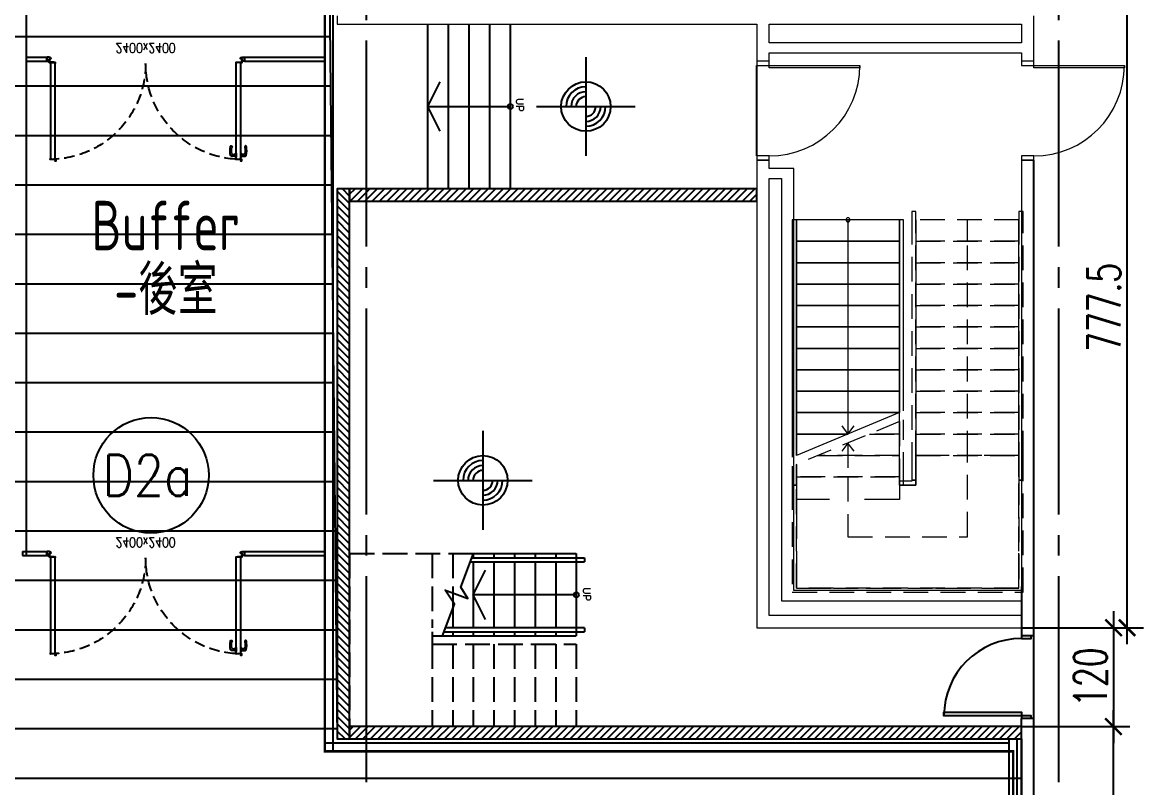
# Model space of a CAD drawing. Extents: x -18489 to 195597, y -1599 to 112111.
# Drawn here: x 23103 to 24463, y 3528 to 4457 of the extents above; entities that cross this region are included whole.
import ezdxf
from ezdxf.enums import TextEntityAlignment as Align

# ---------------------------------------------------------------- set-up
doc = ezdxf.new("R2010")
doc.units = 0
doc.header["$LTSCALE"] = 100
for name, pattern in [('188K-SM-03-F10-ARCH-PA-Y2257103$0$DASHED', [19.05, 12.7, -6.35]), ('X-S-FAB-L10$0$COL-CEN-LIN', [3.25, 2.5, -0.25, 0.25, -0.25]), ('X-S-FAB-L10$0$HIDDEN', [0.4, 0.3, -0.1]), ('X-S-FAB-L10$0$JJP_虛線(退縮線、投影線、地下室範圍、非屬本工程、圖面分區)', [0.45, 0.3, -0.15]), ('X-S-FAB-L10$0$虛線', [0.846667, 0.423333, -0.423333])]:
    doc.linetypes.add(name, pattern=pattern)
for name, color, linetype in [('188K-SM-03-F10-ARCH-PA-Y2257103$0$K-AREA', 53, 'Continuous'), ('188K-SM-03-F10-ARCH-PA-Y2257103$0$K-Door', 53, 'Continuous'), ('188K-SM-03-F10-ARCH-PA-Y2257103$0$K-P2D-4.2-雙抗', 53, 'Continuous'), ('188K-SM-03-F10-ARCH-PA-Y2257103$0$K-TXT', 53, 'Continuous'), ('188K-SM-03-F10-ARCH-PA-Y2257103$0$K-岩棉 2hr 7.5-單抗', 53, 'Continuous'), ('X-S-FAB-L10$0$0-arr', 8, 'Continuous'), ('X-S-FAB-L10$0$0-DIM-INT', 8, 'Continuous'), ('X-S-FAB-L10$0$0-DIM-TXT', 8, 'Continuous'), ('X-S-FAB-L10$0$12', 8, 'Continuous'), ('X-S-FAB-L10$0$A-STRS', 8, 'Continuous'), ('X-S-FAB-L10$0$A-WALL-IN', 8, 'Continuous'), ('X-S-FAB-L10$0$BLOCK', 8, 'Continuous'), ('X-S-FAB-L10$0$CCL', 8, 'X-S-FAB-L10$0$COL-CEN-LIN'), ('X-S-FAB-L10$0$Door', 8, 'Continuous'), ('X-S-FAB-L10$0$DW_Frame', 8, 'Continuous'), ('X-S-FAB-L10$0$HID', 8, 'X-S-FAB-L10$0$HIDDEN'), ('X-S-FAB-L10$0$HR', 8, 'Continuous'), ('X-S-FAB-L10$0$PEN4', 8, 'Continuous'), ('X-S-FAB-L10$0$ST', 8, 'Continuous'), ('X-S-FAB-L10$0$TXT', 8, 'Continuous'), ('X-S-FAB-L10$0$WALL_188K_IN', 8, 'Continuous')]:
    doc.layers.add(name, color=color, linetype=linetype)
doc.styles.add('188K-SM-03-F10-ARCH-PA-Y2257103$0$14P7-XFDP10$0$AA-TXT', font='simplex.shx', dxfattribs={"width": 0.8, "bigfont": 'chineset.shx'})
doc.styles.add('188K-SM-03-F10-ARCH-PA-Y2257103$0$AA-TXT', font='isocp.shx', dxfattribs={"width": 0.8, "bigfont": 'chineset.shx'})
doc.styles.add('188K-SM-03-F10-ARCH-PA-Y2257103$0$Standard', font='txt.shx', dxfattribs={"bigfont": 'chineset.shx'})
doc.styles.add('X-S-FAB-L10$0$CHINA', font='simplex.shx', dxfattribs={"width": 0.75, "bigfont": 'chineset.shx'})
doc.styles.add('X-S-FAB-L10$0$DimStyUse', font='romans.shx', dxfattribs={"width": 0.7})
doc.styles.add('X-S-FAB-L10$0$Standard', font='', dxfattribs={"width": 0.8})
doc.styles.add('X-S-FAB-L10$0$TG_NOTE_TEXT', font='simplex.shx', dxfattribs={"width": 0.75, "bigfont": 'chineset.shx'})
doc.styles.get('X-S-FAB-L10$0$Standard').set_extended_font_data('Microsoft JhengHei')

# ---------------------------------------------------------------- blocks, each defined once
blk = doc.blocks.new('X-S-FAB-L10$0$FAB2-L05')
at = {"layer": 'X-S-FAB-L10$0$CCL'}
for p, q in [((-2640, 11005), (-2640, 0)), ((-1800, 11005), (-1800, 0))]:
    blk.add_line(p, q, dxfattribs=at)
blk = doc.blocks.new('X-S-FAB-L10$0$萬用門(22改)-REVISED[8]_1')
at = {"layer": 'X-S-FAB-L10$0$Door', "color": 4, "lineweight": 0}
for p, q in [((24009, 4410), (23994, 4410)), ((23994, 4410), (23994, 4405)), ((24009, 4405), (24009, 4410)), ((23994, 4405), (24009, 4405)), ((24009, 4405), (24119, 4405)), ((24009, 4402), (24009, 4405)), ((24119, 4402), (24009, 4402)), ((24119, 4405), (24119, 4402)), ((24009, 4295), (23994, 4295)), ((23994, 4295), (23994, 4290)), ((23994, 4290), (24009, 4290)), ((24009, 4290), (24009, 4295))]:
    blk.add_line(p, q, dxfattribs=at)
blk.add_arc((24009, 4405), 110, 270, 0, dxfattribs=at)
blk = doc.blocks.new('X-S-FAB-L10$0$_ArchTick')
at = {"color": 0, "linetype": 'ByBlock', "const_width": 0.15}
blk.add_lwpolyline([(-0.5, -0.5), (0.5, 0.5)], dxfattribs=at)
blk = doc.blocks.new('X-S-FAB-L10')
at = {"layer": 'X-S-FAB-L10$0$PEN4'}
h = blk.add_hatch(dxfattribs=at)
h.set_pattern_fill('LINE', color=256, scale=480)
h.set_pattern_definition([(0, (0, 0), (0, 60), [])])
h.paths.add_polyline_path([(16745, -35), (15995, -35), (15995, 35), (15925, 35), (15925, -35), (15155, -35), (15155, 35), (15085, 35), (15085, -35), (15155, -35), (15155, -250), (13920, -250), (19914.055, 6000), (21180, 7320), (21180, 5520), (23465, 5520), (23485, 3587.5), (24315, 3587.5), (24315, 1870), (17075, 1870), (17075, 2060), (16745, 2060), (16745, -21.034)])
at = {"layer": 'X-S-FAB-L10$0$WALL_188K_IN'}
h = blk.add_hatch(dxfattribs=at)
h.set_pattern_fill('LINE', color=256, scale=2, angle=135)
h.set_pattern_definition([(135, (23500, 4156.6165), (-4.49013, -4.49013), [])])
h.paths.add_polyline_path([(23500, 3587.5), (23500, 4255), (23485, 4255), (23485, 3587.5)])
h = blk.add_hatch(dxfattribs=at)
h.set_pattern_fill('LINE', color=256, scale=2, angle=45)
h.set_pattern_definition([(45, (23895.6165, 4240), (-4.49013, 4.49013), [])])
h.paths.add_polyline_path([(23500, 4240), (23994, 4240), (23994, 4255), (23500, 4255)])
h = blk.add_hatch(dxfattribs=at)
h.set_pattern_fill('LINE', color=256, scale=2, angle=45)
h.set_pattern_definition([(45, (24216.6165, 3587.5), (-4.49013, 4.49013), [])])
h.paths.add_polyline_path([(23500, 3587.5), (24315, 3587.5), (24315, 3602.5), (23500, 3602.5)])
for p, q in [((24443.204, 3702.5), (24443.204, 4520)), ((24426.711, 3742.5), (24426.711, 3582.5)), ((24315, 3722.5), (24446.711, 3722.5)), ((24315, 3722.5), (24463.204, 3722.5)), ((24330, 3712.5), (24315, 3712.5)), ((24426.711, 2980), (24426.711, 3622.5)), ((24330, 3612.5), (24315, 3612.5)), ((24315, 3602.5), (24446.711, 3602.5)), ((24330, 3602.5), (24446.711, 3602.5))]:
    blk.add_line(p, q)
blk.add_lwpolyline([(23612.5, 3712.5), (23627.003, 3750.987), (23615.984, 3768.285), (23623.848, 3765.322), (23643.259, 3758.008), (23634.768, 3771.55, -0.2342564), (23634.764, 3771.585), (23650.181, 3812.5)], format="xyb")
blk.add_lwpolyline([(24315, 3615.5), (24221, 3615.5), (24221, 3619.875), (24315, 3619.875)], close=True)
blk.add_arc((24315, 3615.5), 94, 90, 180)
at = {"layer": 'DefPoints'}
blk.add_lwpolyline([(16745, -35), (15995, -35), (15995, 35), (15925, 35), (15925, -35), (15155, -35), (15155, 35), (15085, 35), (15085, -35), (15155, -35), (15155, -250), (13920, -250), (19914.055, 6000), (21180, 7320), (21180, 5520), (23465, 5520), (23485, 3587.5), (24315, 3587.5), (24315, 1870), (17075, 1870), (17075, 2060), (16745, 2060), (16745, -21.034)], close=True, dxfattribs=at)
at = {"layer": 'X-S-FAB-L10$0$0-arr'}
for p, q in [((23595, 4355), (23610, 4385)), ((23610, 4325), (23595, 4355)), ((23650, 3762.5), (23665, 3792.5)), ((23665, 3732.5), (23650, 3762.5))]:
    blk.add_line(p, q, dxfattribs=at)
for centre in [(23695, 4355), (23775, 3762.5)]:
    blk.add_circle(centre, 3, dxfattribs=at)
at = {"layer": 'X-S-FAB-L10$0$0-DIM-INT'}
for p, q in [((23786.588, 4415), (23786.588, 4295)), ((23726.588, 4355), (23846.588, 4355)), ((23661.617, 3961.367), (23661.617, 3841.367)), ((23601.617, 3901.367), (23721.617, 3901.367))]:
    blk.add_line(p, q, dxfattribs=at)
for centre in [(23786.588, 4355), (23661.617, 3901.367)]:
    blk.add_circle(centre, 30, dxfattribs=at)
for centre, radius, start, end in [((23786.588, 4355), 24, 90, 180), ((23786.588, 4355), 18, 90, 180), ((23786.588, 4355), 12, 90, 180), ((23786.588, 4355), 24, 270, 0), ((23786.588, 4355), 18, 270, 0), ((23786.588, 4355), 12, 270, 0), ((23661.617, 3901.367), 24, 90, 180), ((23661.617, 3901.367), 18, 90, 180), ((23661.617, 3901.367), 12, 90, 180), ((23661.617, 3901.367), 24, 270, 0), ((23661.617, 3901.367), 18, 270, 0), ((23661.617, 3901.367), 12, 270, 0)]:
    blk.add_arc(centre, radius, start, end, dxfattribs=at)
at = {"layer": 'X-S-FAB-L10$0$12'}
for p, q in [((23595, 4355), (23695, 4355)), ((23775, 3762.5), (23650, 3762.5))]:
    blk.add_line(p, q, dxfattribs=at)
at = {"layer": 'X-S-FAB-L10$0$A-STRS', "lineweight": 0}
for p, q in [((24037, 4217.5), (24037, 3929.42)), ((24042, 4217.5), (24037, 4217.5)), ((24042, 3931.5), (24042, 4217.5)), ((24167, 4217.5), (24042, 4217.5)), ((24042, 4217.5), (24042, 4191.5)), ((24104.5, 4217.5), (24104.5, 4191.5)), ((24167, 4217.5), (24167, 3983.5)), ((24172, 4217.5), (24167, 4217.5)), ((24167, 4191.5), (24167, 4217.5)), ((24172, 3985.58), (24172, 4217.5)), ((24042, 4191.5), (24167, 4191.5)), ((24167, 4191.5), (24042, 4191.5)), ((24042, 4191.5), (24042, 4165.5)), ((24104.5, 4191.5), (24104.5, 3957.5)), ((24167, 4165.5), (24167, 4191.5)), ((24042, 4165.5), (24167, 4165.5)), ((24167, 4165.5), (24042, 4165.5)), ((24042, 4165.5), (24042, 4139.5)), ((24167, 4139.5), (24167, 4165.5)), ((24042, 4139.5), (24167, 4139.5)), ((24167, 4139.5), (24042, 4139.5)), ((24042, 4139.5), (24042, 4113.5)), ((24167, 4113.5), (24167, 4139.5)), ((24042, 4113.5), (24167, 4113.5)), ((24167, 4113.5), (24042, 4113.5)), ((24042, 4113.5), (24042, 4087.5)), ((24167, 4087.5), (24167, 4113.5)), ((24042, 4087.5), (24167, 4087.5)), ((24167, 4087.5), (24042, 4087.5)), ((24042, 4087.5), (24042, 4061.5)), ((24167, 4061.5), (24167, 4087.5)), ((24042, 4061.5), (24167, 4061.5)), ((24167, 4061.5), (24042, 4061.5)), ((24042, 4061.5), (24042, 4035.5)), ((24167, 4035.5), (24167, 4061.5)), ((24042, 4035.5), (24167, 4035.5)), ((24167, 4035.5), (24042, 4035.5)), ((24042, 4035.5), (24042, 4009.5)), ((24167, 4009.5), (24167, 4035.5)), ((24042, 4009.5), (24167, 4009.5)), ((24167, 4009.5), (24042, 4009.5)), ((24042, 4009.5), (24042, 3983.5)), ((24167, 3983.5), (24167, 4009.5)), ((24042, 3983.5), (24167, 3983.5)), ((24167, 3983.5), (24042, 3983.5)), ((24042, 3983.5), (24042, 3957.5)), ((24167, 3983.5), (24042, 3931.5)), ((24097, 3967.5), (24104.5, 3957.5)), ((24104.5, 3957.5), (24112, 3967.5)), ((24042, 3957.5), (24104.5, 3957.5)), ((24104.5, 3957.5), (24042, 3957.5)), ((24042, 3957.5), (24042, 3931.5))]:
    blk.add_line(p, q, dxfattribs=at)
at = {"layer": 'X-S-FAB-L10$0$A-STRS', "linetype": 'X-S-FAB-L10$0$JJP_虛線(退縮線、投影線、地下室範圍、非屬本工程、圖面分區)', "lineweight": 0}
for p, q in [((24167, 4217.5), (24042, 4217.5)), ((24042, 4217.5), (24042, 4191.5)), ((24167, 4217.5), (24166.998, 4217.5)), ((24167, 4191.5), (24167, 4217.5)), ((24167, 4191.5), (24167, 4217.5)), ((24187, 4227.5), (24182, 4227.5)), ((24182, 4227.5), (24182, 4217.5)), ((24182, 4217.5), (24182, 3931.5)), ((24187, 4217.5), (24187, 4227.5)), ((24187.002, 4217.5), (24187, 4217.5)), ((24187, 4217.5), (24187, 4191.5)), ((24187, 3931.5), (24187, 4217.5)), ((24312, 4217.5), (24187, 4217.5)), ((24187, 4217.5), (24187, 4191.5)), ((24312, 4217.5), (24187, 4217.5)), ((24187, 4217.5), (24187, 4191.5)), ((24249.5, 4191.5), (24249.5, 4217.5)), ((24317, 4227.5), (24312, 4227.5)), ((24312, 4227.5), (24312, 4217.5)), ((24312, 4217.5), (24312, 3931.5)), ((24312, 4191.5), (24312, 4217.5)), ((24312, 4191.5), (24312, 4217.5)), ((24317, 4217.5), (24317, 4227.5)), ((24317, 3931.5), (24317, 4217.5)), ((24042, 4191.5), (24167, 4191.5)), ((24167, 4191.5), (24042, 4191.5)), ((24042, 4191.5), (24042, 4165.5)), ((24166.998, 4191.5), (24167, 4191.5)), ((24167, 4191.5), (24166.998, 4191.5)), ((24167, 4165.5), (24167, 4191.5)), ((24167, 4165.5), (24167, 4191.5)), ((24187.002, 4191.5), (24187, 4191.5)), ((24187, 4191.5), (24187, 4165.5)), ((24187, 4191.5), (24187.002, 4191.5)), ((24312, 4191.5), (24187, 4191.5)), ((24187, 4191.5), (24187, 4165.5)), ((24187, 4191.5), (24312, 4191.5)), ((24312, 4191.5), (24187, 4191.5)), ((24187, 4191.5), (24187, 4165.5)), ((24187, 4191.5), (24312, 4191.5)), ((24249.5, 3931.5), (24249.5, 4191.5)), ((24312, 4165.5), (24312, 4191.5)), ((24312, 4165.5), (24312, 4191.5)), ((24042, 4165.5), (24167, 4165.5)), ((24167, 4165.5), (24042, 4165.5)), ((24042, 4165.5), (24042, 4139.5)), ((24166.998, 4165.5), (24167, 4165.5)), ((24167, 4165.5), (24166.998, 4165.5)), ((24167, 4139.5), (24167, 4165.5)), ((24167, 4139.5), (24167, 4165.5)), ((24187.002, 4165.5), (24187, 4165.5)), ((24187, 4165.5), (24187, 4139.5)), ((24187, 4165.5), (24187.002, 4165.5)), ((24312, 4165.5), (24187, 4165.5)), ((24187, 4165.5), (24187, 4139.5)), ((24187, 4165.5), (24312, 4165.5)), ((24312, 4165.5), (24187, 4165.5)), ((24187, 4165.5), (24187, 4139.5)), ((24187, 4165.5), (24312, 4165.5)), ((24312, 4139.5), (24312, 4165.5)), ((24312, 4139.5), (24312, 4165.5)), ((24042, 4139.5), (24167, 4139.5)), ((24167, 4139.5), (24042, 4139.5)), ((24042, 4139.5), (24042, 4113.5)), ((24166.998, 4139.5), (24167, 4139.5)), ((24167, 4139.5), (24166.998, 4139.5)), ((24167, 4113.5), (24167, 4139.5)), ((24167, 4113.5), (24167, 4139.5)), ((24187.002, 4139.5), (24187, 4139.5)), ((24187, 4139.5), (24187, 4113.5)), ((24187, 4139.5), (24187.002, 4139.5)), ((24312, 4139.5), (24187, 4139.5)), ((24187, 4139.5), (24187, 4113.5)), ((24187, 4139.5), (24312, 4139.5)), ((24312, 4139.5), (24187, 4139.5)), ((24187, 4139.5), (24187, 4113.5)), ((24187, 4139.5), (24312, 4139.5)), ((24312, 4113.5), (24312, 4139.5)), ((24312, 4113.5), (24312, 4139.5)), ((24042, 4113.5), (24167, 4113.5)), ((24167, 4113.5), (24042, 4113.5)), ((24042, 4113.5), (24042, 4087.5)), ((24166.998, 4113.5), (24167, 4113.5)), ((24167, 4113.5), (24166.998, 4113.5)), ((24167, 4087.5), (24167, 4113.5)), ((24167, 4087.5), (24167, 4113.5)), ((24187.002, 4113.5), (24187, 4113.5)), ((24187, 4113.5), (24187, 4087.5)), ((24187, 4113.5), (24187.002, 4113.5)), ((24312, 4113.5), (24187, 4113.5)), ((24187, 4113.5), (24187, 4087.5)), ((24187, 4113.5), (24312, 4113.5)), ((24312, 4113.5), (24187, 4113.5)), ((24187, 4113.5), (24187, 4087.5)), ((24187, 4113.5), (24312, 4113.5)), ((24312, 4087.5), (24312, 4113.5)), ((24312, 4087.5), (24312, 4113.5)), ((24042, 4087.5), (24167, 4087.5)), ((24167, 4087.5), (24042, 4087.5)), ((24042, 4087.5), (24042, 4061.5)), ((24166.998, 4087.5), (24167, 4087.5)), ((24167, 4087.5), (24166.998, 4087.5)), ((24167, 4061.5), (24167, 4087.5)), ((24167, 4061.5), (24167, 4087.5)), ((24187.002, 4087.5), (24187, 4087.5)), ((24187, 4087.5), (24187, 4061.5)), ((24187, 4087.5), (24187.002, 4087.5)), ((24312, 4087.5), (24187, 4087.5)), ((24187, 4087.5), (24187, 4061.5)), ((24187, 4087.5), (24312, 4087.5)), ((24312, 4087.5), (24187, 4087.5)), ((24187, 4087.5), (24187, 4061.5)), ((24187, 4087.5), (24312, 4087.5)), ((24312, 4061.5), (24312, 4087.5)), ((24312, 4061.5), (24312, 4087.5)), ((24042, 4061.5), (24167, 4061.5)), ((24167, 4061.5), (24042, 4061.5)), ((24042, 4061.5), (24042, 4035.5)), ((24166.998, 4061.5), (24167, 4061.5)), ((24167, 4061.5), (24166.998, 4061.5)), ((24167, 4035.5), (24167, 4061.5)), ((24167, 4035.5), (24167, 4061.5)), ((24187.002, 4061.5), (24187, 4061.5)), ((24187, 4061.5), (24187, 4035.5)), ((24187, 4061.5), (24187.002, 4061.5)), ((24312, 4061.5), (24187, 4061.5)), ((24187, 4061.5), (24187, 4035.5)), ((24187, 4061.5), (24312, 4061.5)), ((24312, 4061.5), (24187, 4061.5)), ((24187, 4061.5), (24187, 4035.5)), ((24187, 4061.5), (24312, 4061.5)), ((24312, 4035.5), (24312, 4061.5)), ((24312, 4035.5), (24312, 4061.5)), ((24042, 4035.5), (24167, 4035.5)), ((24167, 4035.5), (24042, 4035.5)), ((24042, 4035.5), (24042, 4009.5)), ((24166.998, 4035.5), (24167, 4035.5)), ((24167, 4035.5), (24166.998, 4035.5)), ((24167, 4009.5), (24167, 4035.5)), ((24167, 4009.5), (24167, 4035.5)), ((24187.002, 4035.5), (24187, 4035.5)), ((24187, 4035.5), (24187, 4009.5)), ((24187, 4035.5), (24187.002, 4035.5)), ((24312, 4035.5), (24187, 4035.5)), ((24187, 4035.5), (24187, 4009.5)), ((24187, 4035.5), (24312, 4035.5)), ((24312, 4035.5), (24187, 4035.5)), ((24187, 4035.5), (24187, 4009.5)), ((24187, 4035.5), (24312, 4035.5)), ((24312, 4009.5), (24312, 4035.5)), ((24312, 4009.5), (24312, 4035.5)), ((24042, 4009.5), (24167, 4009.5)), ((24167, 4009.5), (24042, 4009.5)), ((24042, 4009.5), (24042, 3983.5)), ((24166.998, 4009.5), (24167, 4009.5)), ((24167, 4009.5), (24166.998, 4009.5)), ((24167, 3983.5), (24167, 4009.5)), ((24167, 3983.5), (24167, 4009.5)), ((24187.002, 4009.5), (24187, 4009.5)), ((24187, 4009.5), (24187, 3991.82)), ((24187, 4009.5), (24187.002, 4009.5)), ((24312, 4009.5), (24187, 4009.5)), ((24187, 4009.5), (24187, 3983.5)), ((24187, 4009.5), (24312, 4009.5)), ((24312, 4009.5), (24187, 4009.5)), ((24187, 4009.5), (24187, 3983.5)), ((24187, 4009.5), (24312, 4009.5)), ((24312, 3983.5), (24312, 4009.5)), ((24312, 3983.5), (24312, 4009.5)), ((24042, 3983.5), (24167, 3983.5)), ((24167, 3983.5), (24042, 3983.5)), ((24042, 3983.5), (24042, 3957.5)), ((24167, 3972.669), (24042, 3920.669)), ((24166.998, 3983.5), (24167, 3983.5)), ((24167, 3983.5), (24166.998, 3983.5)), ((24167, 3957.5), (24167, 3983.5)), ((24167, 3972.669), (24167, 3905.5)), ((24167, 3957.5), (24167, 3972.669)), ((24172, 3905.5), (24172, 3974.749)), ((24312, 3983.5), (24187, 3983.5)), ((24187, 3983.5), (24187, 3957.5)), ((24187, 3983.5), (24312, 3983.5)), ((24312, 3983.5), (24187, 3983.5)), ((24187, 3983.5), (24187, 3957.5)), ((24187, 3983.5), (24312, 3983.5)), ((24312, 3957.5), (24312, 3983.5)), ((24312, 3957.5), (24312, 3983.5)), ((24042, 3957.5), (24104.5, 3957.5)), ((24104.5, 3957.5), (24042, 3957.5)), ((24042, 3957.5), (24042, 3931.5)), ((24104.5, 3946.669), (24097, 3936.669)), ((24104.5, 3946.669), (24104.5, 3905.5)), ((24112, 3936.669), (24104.5, 3946.669)), ((24130.535, 3957.5), (24167, 3957.5)), ((24130.535, 3957.5), (24167, 3957.5)), ((24167, 3957.5), (24130.535, 3957.5)), ((24167, 3957.5), (24130.535, 3957.5)), ((24167, 3931.5), (24167, 3957.5)), ((24167, 3931.5), (24167, 3957.5)), ((24312, 3957.5), (24187, 3957.5)), ((24187, 3957.5), (24187, 3931.5)), ((24187, 3957.5), (24312, 3957.5)), ((24187, 3957.5), (24187, 3931.5)), ((24312, 3957.5), (24187, 3957.5)), ((24187, 3957.5), (24312, 3957.5)), ((24312, 3931.5), (24312, 3957.5)), ((24312, 3931.5), (24312, 3957.5)), ((24068.036, 3931.5), (24167, 3931.5)), ((24167, 3931.5), (24068.036, 3931.5)), ((24068.036, 3931.5), (24167, 3931.5)), ((24167, 3931.5), (24068.036, 3931.5)), ((24167, 3905.5), (24167, 3931.5)), ((24167, 3905.5), (24167, 3931.5)), ((24182, 3931.5), (24182, 3901.5)), ((24187, 3901.5), (24187, 3931.5)), ((24187, 3931.5), (24312, 3931.5)), ((24312, 3931.5), (24187, 3931.5)), ((24187, 3931.5), (24187, 3895.5)), ((24187, 3931.5), (24312, 3931.5)), ((24249.5, 3833), (24249.5, 3931.5)), ((24312, 3931.5), (24312, 3901.5)), ((24312, 3770.5), (24312, 3931.5)), ((24317, 3901.5), (24317, 3931.5)), ((24037, 3918.589), (24037, 3905.5)), ((24042, 3905.5), (24042, 3920.669)), ((24042, 3920.669), (24042, 3905.5)), ((24042, 3920.669), (24042, 3905.5)), ((24037, 3905.5), (24037, 3895.5)), ((24042, 3895.5), (24042, 3905.5)), ((24042, 3905.5), (24167, 3905.5)), ((24167, 3905.5), (24042, 3905.5)), ((24167, 3905.5), (24042, 3905.5)), ((24167, 3905.5), (24042, 3905.5)), ((24042, 3905.5), (24167, 3905.5)), ((24167, 3905.5), (24042, 3905.5)), ((24042, 3905.5), (24042, 3770.5)), ((24104.5, 3905.5), (24104.5, 3833)), ((24167, 3905.5), (24167, 3895.5)), ((24167, 3895.5), (24167, 3905.5)), ((24172, 3895.5), (24172, 3905.5)), ((24037, 3895.5), (24042, 3895.5)), ((24037, 3895.5), (24037, 3765.5)), ((24042, 3895.5), (24037, 3895.5)), ((24042, 3770.5), (24042, 3895.5)), ((24182, 3900.5), (24167, 3900.5)), ((24167, 3900.5), (24167, 3895.5)), ((24167, 3895.5), (24172, 3895.5)), ((24167, 3895.5), (24187, 3895.5)), ((24187, 3895.5), (24167, 3895.5)), ((24187, 3901.5), (24182, 3901.5)), ((24182, 3901.5), (24182, 3900.5)), ((24182, 3901.5), (24187, 3901.5)), ((24187, 3895.5), (24187, 3901.5)), ((24317, 3901.5), (24312, 3901.5)), ((24312, 3901.5), (24312, 3770.5)), ((24312, 3901.5), (24317, 3901.5)), ((24317, 3765.5), (24317, 3901.5)), ((24104.5, 3833), (24249.5, 3833)), ((24312, 3770.5), (24042, 3770.5)), ((24042, 3770.5), (24312, 3770.5)), ((24037, 3765.5), (24317, 3765.5))]:
    blk.add_line(p, q, dxfattribs=at)
at = {"layer": 'X-S-FAB-L10$0$A-STRS', "linetype": 'X-S-FAB-L10$0$虛線', "lineweight": 0}
for p, q in [((24312, 3931.5), (24187, 3931.5)), ((24187, 3931.5), (24187, 3895.5)), ((24312, 3770.5), (24312, 3931.5)), ((24187, 3895.5), (24167, 3895.5)), ((24167, 3895.5), (24167, 3878.25)), ((24167, 3878.25), (24042, 3878.25)), ((24042, 3878.25), (24042, 3770.5)), ((24042, 3770.5), (24312, 3770.5))]:
    blk.add_line(p, q, dxfattribs=at)
at = {"layer": 'X-S-FAB-L10$0$A-STRS', "lineweight": 0, "flags": 128}
blk.add_lwpolyline([(24102, 4217.5, 1), (24107, 4217.5, 1)], format="xyb", close=True, dxfattribs=at)
at = {"layer": 'X-S-FAB-L10$0$A-WALL-IN', "lineweight": 0}
for p, q in [((23485, 4465), (23485, 4455)), ((24330, 4410), (24330, 4465)), ((23485, 4455), (23994, 4455)), ((24315, 4455), (24315, 4432.5)), ((24009, 4410), (23994, 4410)), ((24315, 4420), (24315, 4410)), ((24330, 4410), (24315, 4410)), ((24009, 4290), (23994, 4290)), ((24330, 4290), (24315, 4290)), ((24315, 4290), (24315, 3767.5)), ((24315, 3755), (24315, 3737.5))]:
    blk.add_line(p, q, dxfattribs=at)
at = {"layer": 'X-S-FAB-L10$0$A-WALL-IN'}
for p, q in [((24330, 3712.5), (24330, 4290)), ((24315, 3772.5), (24315, 3712.5)), ((24315, 3484.5), (24315, 3612.5)), ((24330, 3484.5), (24330, 3612.5))]:
    blk.add_line(p, q, dxfattribs=at)
at = {"layer": 'X-S-FAB-L10$0$A-WALL-IN', "lineweight": 0, "flags": 128}
for points in [[(23994, 4455), (23994, 4410)], [(24009, 4432.5), (24009, 4455)], [(24009, 4455), (24315, 4455)], [(24315, 4432.5), (24009, 4432.5)], [(24009, 4410), (24009, 4420)], [(24009, 4420), (24315, 4420)], [(23994, 4290), (23994, 3722.5)], [(24009, 4280), (24009, 4290)], [(24024, 4280), (24009, 4280)], [(24039, 4280), (24024, 4280)], [(24039, 3767.5), (24039, 4280)], [(24009, 3737.5), (24009, 4267.5)], [(24009, 4267.5), (24024, 4267.5)], [(24024, 4267.5), (24024, 3755)], [(24024, 3755), (24039, 3755)], [(24315, 3767.5), (24039, 3767.5)], [(24039, 3755), (24315, 3755)], [(24315, 3737.5), (24009, 3737.5)], [(23994, 3722.5), (24009, 3722.5)], [(24009, 3722.5), (24315, 3722.5)]]:
    blk.add_lwpolyline(points, dxfattribs=at)
at = {"layer": 'X-S-FAB-L10$0$Door', "lineweight": 0}
for p, q in [((24330, 4410), (24315, 4410)), ((24315, 4410), (24315, 4405)), ((24330, 4405), (24330, 4410)), ((24315, 4405), (24330, 4405)), ((24330, 4405), (24440, 4405)), ((24330, 4402), (24330, 4405)), ((24440, 4402), (24330, 4402)), ((24440, 4405), (24440, 4402)), ((24330, 4295), (24315, 4295)), ((24315, 4295), (24315, 4290)), ((24315, 4290), (24330, 4290)), ((24330, 4290), (24330, 4295))]:
    blk.add_line(p, q, dxfattribs=at)
blk.add_arc((24330, 4405), 110, 270, 0, dxfattribs=at)
at = {"layer": 'X-S-FAB-L10$0$DW_Frame'}
for points in [[(24315, 3712.5), (24315, 3709.5), (24327, 3709.5), (24327, 3712.5)], [(24327, 3612.5), (24327, 3615.5), (24315, 3615.5), (24315, 3612.5)]]:
    blk.add_lwpolyline(points, dxfattribs=at)
at = {"layer": 'X-S-FAB-L10$0$HID'}
for p, q in [((23500, 3812.5), (23500, 3602.5)), ((23500, 3812.5), (23650, 3812.5)), ((23600, 3812.5), (23600, 3722.5)), ((23625, 3812.5), (23625, 3754.131)), ((23600, 3717.5), (23600, 3702.5)), ((23600, 3712.5), (23612.5, 3712.5)), ((23600, 3702.5), (23600, 3602.5)), ((23600, 3702.5), (23775, 3702.5)), ((23625, 3702.5), (23625, 3602.5)), ((23650, 3702.5), (23650, 3602.5)), ((23675, 3702.5), (23675, 3602.5)), ((23700, 3702.5), (23700, 3602.5)), ((23725, 3702.5), (23725, 3602.5)), ((23750, 3702.5), (23750, 3602.5)), ((23775, 3702.5), (23775, 3602.5))]:
    blk.add_line(p, q, dxfattribs=at)
at = {"layer": 'X-S-FAB-L10$0$HR'}
for p, q in [((23646.413, 3802.5), (23785, 3802.5)), ((23648.297, 3807.5), (23785, 3807.5)), ((23785, 3807.5), (23785, 3802.5)), ((23614.384, 3717.5), (23785, 3717.5)), ((23785, 3722.5), (23616.268, 3722.5)), ((23785, 3722.5), (23785, 3717.5))]:
    blk.add_line(p, q, dxfattribs=at)
at = {"layer": 'X-S-FAB-L10$0$ST'}
for p, q in [((23595, 4255), (23595, 4455)), ((23620, 4255), (23620, 4455)), ((23645, 4255), (23645, 4455)), ((23670, 4255), (23670, 4455)), ((23695, 4255), (23695, 4455)), ((23994, 4295), (23994, 4405)), ((23650, 3812.5), (23650, 3807.5)), ((23650, 3812.5), (23775, 3812.5)), ((23675, 3812.5), (23675, 3807.5)), ((23700, 3812.5), (23700, 3807.5)), ((23725, 3812.5), (23725, 3807.5)), ((23750, 3812.5), (23750, 3807.5)), ((23775, 3812.5), (23775, 3712.5)), ((23650, 3802.5), (23650, 3722.5)), ((23675, 3802.5), (23675, 3722.5)), ((23700, 3802.5), (23700, 3722.5)), ((23725, 3802.5), (23725, 3722.5)), ((23750, 3802.5), (23750, 3722.5)), ((23625, 3754.131), (23625, 3722.5)), ((23625, 3717.5), (23625, 3712.5)), ((23650, 3717.5), (23650, 3712.5)), ((23675, 3717.5), (23675, 3712.5)), ((23700, 3717.5), (23700, 3712.5)), ((23725, 3717.5), (23725, 3712.5)), ((23750, 3717.5), (23750, 3712.5)), ((23612.5, 3712.5), (23775, 3712.5)), ((24330, 3612.5), (24330, 3712.5))]:
    blk.add_line(p, q, dxfattribs=at)
at = {"layer": 'X-S-FAB-L10$0$WALL_188K_IN'}
for points in [[(23500, 3587.5), (23500, 4255), (23485, 4255), (23485, 3587.5)], [(23500, 4240), (23994, 4240), (23994, 4255), (23500, 4255)], [(23500, 3587.5), (24315, 3587.5), (24315, 3602.5), (23500, 3602.5)]]:
    blk.add_lwpolyline(points, close=True, dxfattribs=at)
at = {"xscale": 20, "yscale": 20, "zscale": 20}
for p, rotation in [((24426.711, 3722.5), 90), ((24443.204, 3722.5), 270), ((24426.711, 3602.5), 270), ((24426.711, 3602.5), 90)]:
    blk.add_blockref('X-S-FAB-L10$0$_ArchTick', p, dxfattribs=dict(at, rotation=rotation))
at = {"layer": 'X-S-FAB-L10$0$BLOCK'}
blk.add_blockref('X-S-FAB-L10$0$FAB2-L05', (26160, -720), dxfattribs=at)
at = {"layer": 'X-S-FAB-L10$0$Door', "lineweight": 0}
blk.add_blockref('X-S-FAB-L10$0$萬用門(22改)-REVISED[8]_1', (0, 0), dxfattribs=at)
at = {"char_height": 40, "attachment_point": 5, "rotation": 90, "style": 'X-S-FAB-L10$0$DimStyUse'}
for s, insert in [('\\A1;777.5', (24415.204, 4111.25)), ('\\A1;120', (24398.711, 3662.5))]:
    blk.add_mtext(s, dxfattribs=dict(at, insert=insert))
at = {"style": 'X-S-FAB-L10$0$TG_NOTE_TEXT', "width": 0.5, "flags": 1}
for p in [(7463.301, 9020), (18268.251, 8649), (11197.77, 4800.167), (16485.801, 4800.167), (25420.27, 2635), (13360, 320.001, 0), (7463.301, -33.333)]:
    blk.add_attdef('WH', text='', height=20, dxfattribs=at).set_placement(p, align=Align.BOTTOM_LEFT)
at = {"width": 0.5}
for style, p in [('X-S-FAB-L10$0$TG_NOTE_TEXT', (7585, 9020)), ('X-S-FAB-L10$0$TG_NOTE_TEXT', (18389.95, 8649)), ('X-S-FAB-L10$0$TG_NOTE_TEXT', (11117.5, 4813.5)), ('X-S-FAB-L10$0$TG_NOTE_TEXT', (16607.5, 4813.5)), ('X-S-FAB-L10$0$TG_NOTE_TEXT', (25350, 2635)), ('X-S-FAB-L10$0$Standard', (13129.375, 325.001, 0)), ('X-S-FAB-L10$0$TG_NOTE_TEXT', (7585, -20))]:
    blk.add_attdef('DESC', text='', height=10, dxfattribs=dict(at, style=style)).set_placement(p, align=Align.BOTTOM_LEFT)
for tag, style, p in [('TYPE', 'X-S-FAB-L10$0$TG_NOTE_TEXT', (7619.286, 9020)), ('NO', 'X-S-FAB-L10$0$TG_NOTE_TEXT', (7650.095, 9020)), ('TYPE', 'X-S-FAB-L10$0$TG_NOTE_TEXT', (18424.236, 8649)), ('NO', 'X-S-FAB-L10$0$TG_NOTE_TEXT', (18455.045, 8649)), ('NO', 'X-S-FAB-L10$0$TG_NOTE_TEXT', (11088.595, 4813.5)), ('TYPE', 'X-S-FAB-L10$0$TG_NOTE_TEXT', (11151.786, 4813.5)), ('TYPE', 'X-S-FAB-L10$0$TG_NOTE_TEXT', (16641.786, 4813.5)), ('NO', 'X-S-FAB-L10$0$TG_NOTE_TEXT', (16672.595, 4813.5)), ('NO', 'X-S-FAB-L10$0$TG_NOTE_TEXT', (25313, 2635)), ('TYPE', 'X-S-FAB-L10$0$TG_NOTE_TEXT', (25350, 2635)), ('NO', 'X-S-FAB-L10$0$Standard', (13100, 320.001, 0)), ('TYPE', 'X-S-FAB-L10$0$Standard', (13129.375, 320.001, 0)), ('TYPE', 'X-S-FAB-L10$0$TG_NOTE_TEXT', (7619.286, -20)), ('NO', 'X-S-FAB-L10$0$TG_NOTE_TEXT', (7650.095, -20))]:
    blk.add_attdef(tag, text='', height=10, dxfattribs=dict(at, style=style)).set_placement(p, align=Align.BOTTOM_RIGHT)
at = {"style": 'X-S-FAB-L10$0$TG_NOTE_TEXT', "width": 0.5, "flags": 1}
for rotation, p in [(180, (43, 7480)), (180, (943, 7480)), (90, (24310, 3717.77)), (270, (17080, 1711.699))]:
    blk.add_attdef('WH', text='', height=20, rotation=rotation, dxfattribs=at).set_placement(p, align=Align.BOTTOM_LEFT)
at = {"width": 0.5}
for rotation, style, p in [(180, 'X-S-FAB-L10$0$Standard', (317.625, 7480)), (180, 'X-S-FAB-L10$0$Standard', (1217.625, 7480)), (90, 'X-S-FAB-L10$0$TG_NOTE_TEXT', (24310, 3647.5)), (270, 'X-S-FAB-L10$0$TG_NOTE_TEXT', (17080, 1605))]:
    blk.add_attdef('DESC', text='', height=10, rotation=rotation, dxfattribs=dict(at, style=style)).set_placement(p, align=Align.BOTTOM_LEFT)
for tag, rotation, style, p in [('TYPE', 180, 'X-S-FAB-L10$0$Standard', (317.625, 7480)), ('NO', 180, 'X-S-FAB-L10$0$Standard', (347, 7480)), ('TYPE', 180, 'X-S-FAB-L10$0$Standard', (1217.625, 7480)), ('NO', 180, 'X-S-FAB-L10$0$Standard', (1247, 7480)), ('TYPE', 90, 'X-S-FAB-L10$0$TG_NOTE_TEXT', (24310, 3647.5)), ('NO', 90, 'X-S-FAB-L10$0$TG_NOTE_TEXT', (24310, 3610.5)), ('TYPE', 270, 'X-S-FAB-L10$0$TG_NOTE_TEXT', (17080, 1605)), ('NO', 270, 'X-S-FAB-L10$0$TG_NOTE_TEXT', (17080, 1573))]:
    blk.add_attdef(tag, text='', height=10, rotation=rotation, dxfattribs=dict(at, style=style)).set_placement(p, align=Align.BOTTOM_RIGHT)
at = {"layer": 'X-S-FAB-L10$0$0-DIM-TXT', "style": 'X-S-FAB-L10$0$CHINA', "width": 0.75}
for p in [(667.414, 7855.1, -2689.4), (22627.353, 6728.814), (25644.722, 6728.814), (24778.787, 5569.051), (1118.252, 4980), (417.801, 4594.623), (23874.84, 4355), (22927.43, 4330.122), (23749.869, 3901.367), (417.801, 3765.236), (1118.252, 3730), (417.801, 3115.79), (536.882, 2227.832), (16908.994, 1782.652), (888.445, 880.466), (16977.43, 750), (18878.841, 750), (25641.221, 553.233), (21364.03, 526.894)]:
    blk.add_attdef('HIG', text='', height=80, dxfattribs=at).set_placement(p, align=Align.MIDDLE_LEFT)
at = {"layer": 'X-S-FAB-L10$0$TXT', "style": 'X-S-FAB-L10$0$CHINA'}
for p in [(23706.358, 4356.865, 0), (23787.659, 3763.143, 0)]:
    blk.add_text('UP', height=9, rotation=270, dxfattribs=at).set_placement(p, align=Align.MIDDLE_CENTER)
blk = doc.blocks.new('188K-SM-03-F10-ARCH-PA-Y2257103$0$雙開門-2400×2400')
for p, q in [((225.2, 117.7), (223.8, 117.6)), ((229.2, 117.7), (225.2, 117.7)), ((225.2, 115.5), (229.2, 115.5)), ((229.2, 119), (229.2, 114.1)), ((230, 119), (229.2, 119)), ((229.2, 114.1), (230, 114.1)), ((230, 114.1), (230, 119)), ((0, 2.5), (0, -2.5)), ((0, -1.9), (0, 1.9)), ((0.6, 2.5), (3, 2.5)), ((3, 2.5), (3, 0.2)), ((3, 0.2), (3, 0.2)), ((239.4, 2.5), (237, 2.5)), ((237, 2.5), (237, -0.2)), ((237, -0.2), (237, 0)), ((240, 2.5), (240, -2.5)), ((240, -1.9), (240, 1.9)), ((3, -2.5), (0.6, -2.5)), ((4.7, -1.9), (3, -2.5)), ((3.7, -0.6), (3.9, -0.6)), ((3.9, -0.6), (4, -0.6)), ((4.1, -0.7), (4, -0.7)), ((4, -0.7), (4, -1.5)), ((4, -1.5), (4.6, -1.5)), ((4.5, -0.2), (4.1, -0.2)), ((4.1, -0.7), (4.1, -0.7)), ((4.6, -0.7), (4.5, -0.7)), ((4.5, -0.7), (4.5, -0.7)), ((4.6, -0.6), (4.7, -0.6)), ((4.6, -1.5), (4.6, -0.7)), ((4.7, -0.6), (4.8, -0.6)), ((5, -0.8), (5, -1.5)), ((235, -0.8), (235, -1.5)), ((235.3, -0.6), (235.2, -0.6)), ((235.4, -0.6), (235.3, -0.6)), ((235.3, -1.9), (237, -2.5)), ((235.4, -1.5), (235.4, -0.7)), ((235.4, -0.7), (235.5, -0.7)), ((236, -1.5), (235.4, -1.5)), ((235.5, -0.2), (235.9, -0.2)), ((235.5, -0.7), (235.5, -0.7)), ((235.9, -0.7), (235.9, -0.7)), ((235.9, -0.7), (236, -0.7)), ((236.1, -0.6), (236, -0.6)), ((236, -0.7), (236, -1.5)), ((236.3, -0.6), (236.1, -0.6)), ((237, -2.5), (239.4, -2.5))]:
    blk.add_line(p, q)
for points in [[(10.9, 121.6), (10.9, 123.4), (10.9, 121.6), (4.3, 121.6), (4.3, 121.5), (4.7, 121.5), (4.7, 120.4, 0.414214), (4.8, 120.3), (5, 120.3), (5, 120.4), (4.9, 120.4), (4.9, 121.4), (5, 121.4), (5, 4.1), (4.9, 4.1), (4.9, 5.1), (5, 5.1), (5, 5.2), (4.8, 5.2, 0.414214), (4.7, 5.1), (4.7, 4, 0.414214), (4.8, 3.8), (10.2, 3.8, 0.414214), (10.3, 4), (10.3, 5.1, 0.414214), (10.2, 5.2), (10, 5.2), (10, 5.1), (10.1, 5.1), (10.1, 4.1), (10, 4.1), (10, 121.4), (10.1, 121.4), (10.1, 120.4), (10, 120.4), (10, 120.3), (10.2, 120.3, 0.414214), (10.3, 120.4), (10.3, 121.4), (11.1, 121.4, 0.414214), (11.1, 121.4), (11.1, 123.6, 0.414214), (11.1, 123.7), (10.3, 123.7), (10.3, 123.4), (10.9, 123.4)], [(235.9, 121.6), (235.9, 123.4), (235.9, 121.6), (229.3, 121.6), (229.3, 121.5), (229.7, 121.5), (229.7, 120.4, 0.414214), (229.8, 120.3), (230, 120.3), (230, 120.4), (229.9, 120.4), (229.9, 121.4), (230, 121.4), (230, 4.1), (229.9, 4.1), (229.9, 5.1), (230, 5.1), (230, 5.2), (229.8, 5.2, 0.414214), (229.7, 5.1), (229.7, 4, 0.414214), (229.8, 3.8), (235.2, 3.8, 0.414214), (235.3, 4), (235.3, 5.1, 0.414214), (235.2, 5.2), (235, 5.2), (235, 5.1), (235.1, 5.1), (235.1, 4.1), (235, 4.1), (235, 121.4), (235.1, 121.4), (235.1, 120.4), (235, 120.4), (235, 120.3), (235.2, 120.3, 0.414214), (235.3, 120.4), (235.3, 121.4), (236.1, 121.4, 0.414214), (236.1, 121.4), (236.1, 123.6, 0.414214), (236.1, 123.7), (235.3, 123.7), (235.3, 123.4), (235.9, 123.4)], [(235.8, 117.7), (239.8, 117.7), (241.2, 117.6, -0.327495), (242, 116.9, -0.089847), (242.2, 106.2, -1.144881), (240.3, 106.6, 0.137079), (240.3, 114.9, 0.349357), (239.8, 115.5), (235.8, 115.5)]]:
    blk.add_lwpolyline(points, format="xyb")
blk.add_lwpolyline([(235, 114.1), (235, 119), (235.8, 119), (235.8, 114.1)], close=True)
at = {"ltscale": 500}
for points in [[(3.3, 0.3), (3.3, 3.1), (3, 3.1), (3, 0.3)], [(8.5, 3.8), (4, 3.8), (4, 4.1), (8.5, 4.1)], [(231.5, 3.8), (236, 3.8), (236, 4.1), (231.5, 4.1)], [(236.7, -0.1), (236.7, 3.1), (237, 3.1), (237, -0.1)]]:
    blk.add_lwpolyline(points, close=True, dxfattribs=at)
at = {"linetype": '188K-SM-03-F10-ARCH-PA-Y2257103$0$DASHED', "ltscale": 0.01}
for centre, start, end in [((3.5, 5.1), 0, 85.9993), ((236.5, 5.1), 94.0007, 180)]:
    blk.add_arc(centre, 116.5, start, end, dxfattribs=at)
for centre, radius, start, end in [((0.6, 1.9), 0.598, 90, 180), ((3.9, 0.2), 0.855, 178.2453, 256.7344), ((236.3, 0), 0.659, 270, 360), ((239.4, 1.9), 0.598, 0, 90), ((0.6, -1.9), 0.598, 180, 270), ((4.3, -0.6), 0.427, 111.7868, 180), ((4, -0.7), 0.11, 360, 90), ((4.3, -0.6), 0.427, 0, 68.2132), ((4.6, -0.7), 0.11, 90, 180), ((4.5, -1.5), 0.5, 288.9704, 0), ((4.8, -0.8), 0.2, 0, 90), ((235.2, -0.8), 0.2, 90, 180), ((235.5, -1.5), 0.5, 180, 251.0296), ((235.7, -0.6), 0.427, 111.7868, 180), ((235.4, -0.7), 0.11, 360, 90), ((235.7, -0.6), 0.427, 0, 68.2132), ((236, -0.7), 0.11, 90, 180), ((239.4, -1.9), 0.598, 270, 360)]:
    blk.add_arc(centre, radius, start, end)
for centre, major_axis, start_param, end_param in [((252.5, 110.9), (-21.3, 21.3), 0.585307, 0.943734), ((223.9, 116.7), (0.624, 0.624), 0.866962, 2.13291), ((239.6, 110.8), (-10.9, 10.9), 0.51383, 1.058752), ((225.3, 114.9), (-0.417, 0.417), -0.669314, 0.675093), ((223.8, 106.3), (-0.707, 0.707), 0.872811, 4.284184)]:
    blk.add_ellipse(centre, major_axis=major_axis, ratio=1, start_param=start_param, end_param=end_param)
at = {"ltscale": 500, "extrusion": (0, 0, -1)}
blk.add_ellipse((3.5, 3.6), major_axis=(0.495, 0.495), ratio=1, start_param=3.926991, end_param=10.210176, dxfattribs=at)
at = {"ltscale": 500}
blk.add_ellipse((236.5, 3.6), major_axis=(-0.495, 0.495), ratio=1, start_param=3.926991, end_param=10.210176, dxfattribs=at)
at = {"color": 8, "style": '188K-SM-03-F10-ARCH-PA-Y2257103$0$14P7-XFDP10$0$AA-TXT', "width": 0.8}
blk.add_text('2400x2400', height=12, dxfattribs=at).set_placement((120, -13.5), align=Align.MIDDLE_CENTER)
blk = doc.blocks.new('188K-SM-03-F10-ARCH-PA-Y2257103')
at = {"layer": '188K-SM-03-F10-ARCH-PA-Y2257103$0$K-AREA', "const_width": 3, "elevation": 0}
blk.add_lwpolyline([(19320, 7320), (21650, 7320), (21650, 5950), (24305, 5950), (24305, 5575), (23575, 5575), (23575, 5050), (23490, 5050), (23490, 4550), (23470, 4550), (23470, 3572.5), (24305, 3572.5), (24305, 2070), (16745, 2070)], dxfattribs=at)
at = {"layer": '188K-SM-03-F10-ARCH-PA-Y2257103$0$K-P2D-4.2-雙抗'}
for p, q in [((23108, 3810, 0), (23108, 5050, 0)), ((23108, 4415, 0), (23132.5, 4415, 0)), ((23108, 4410, 0), (23132.5, 4410, 0)), ((23372.5, 4415, 0), (23470, 4415, 0)), ((23372.5, 4410, 0), (23470, 4410, 0)), ((23103, 3815, 0), (23132.5, 3815, 0)), ((23103, 3815, 0), (23103, 3810, 0)), ((23103, 3810, 0), (23132.5, 3810, 0)), ((23372.5, 3815, 0), (23470, 3815, 0)), ((23372.5, 3810, 0), (23470, 3810, 0))]:
    blk.add_line(p, q, dxfattribs=at)
at = {"layer": '188K-SM-03-F10-ARCH-PA-Y2257103$0$K-TXT'}
blk.add_circle((23259.1, 3907.5, 0), 70, dxfattribs=at)
at = {"layer": '188K-SM-03-F10-ARCH-PA-Y2257103$0$K-岩棉 2hr 7.5-單抗'}
for p, q in [((23470, 3572.5, 0), (23470, 4550, 0)), ((23480, 3572.5, 0), (23480, 4550, 0)), ((24300, 3582.5, 0), (23470, 3582.5, 0)), ((24300, 2070, 0), (24300, 3587.5)), ((24310, 2070, 0), (24310, 3587.5, 0)), ((24300, 3572.5, 0), (23470, 3572.5, 0))]:
    blk.add_line(p, q, dxfattribs=at)
at = {"layer": '188K-SM-03-F10-ARCH-PA-Y2257103$0$K-Door', "xscale": -1, "rotation": 180}
for p in [(23132.5, 4412.5, 0), (23132.5, 3812.5, 0)]:
    blk.add_blockref('188K-SM-03-F10-ARCH-PA-Y2257103$0$雙開門-2400×2400', p, dxfattribs=at)
at = {"layer": '188K-SM-03-F10-ARCH-PA-Y2257103$0$K-TXT', "style": '188K-SM-03-F10-ARCH-PA-Y2257103$0$AA-TXT', "width": 0.8}
for s, p in [('Buffer', (23276.9, 4210.6)), ('-後室', (23276.9, 4132.3))]:
    blk.add_text(s, height=60, dxfattribs=at).set_placement(p, align=Align.MIDDLE_CENTER)
at = {"layer": '188K-SM-03-F10-ARCH-PA-Y2257103$0$K-TXT', "style": '188K-SM-03-F10-ARCH-PA-Y2257103$0$Standard', "width": 0.85}
blk.add_text('D2a', height=50, dxfattribs=at).set_placement((23254.7, 3907.5, 0), align=Align.MIDDLE)

msp = doc.modelspace()

# ---------------------------------------------------------------- block references
for name in ['X-S-FAB-L10', '188K-SM-03-F10-ARCH-PA-Y2257103']:
    msp.add_blockref(name, (0, 0))

doc.saveas('drawing.dxf')
